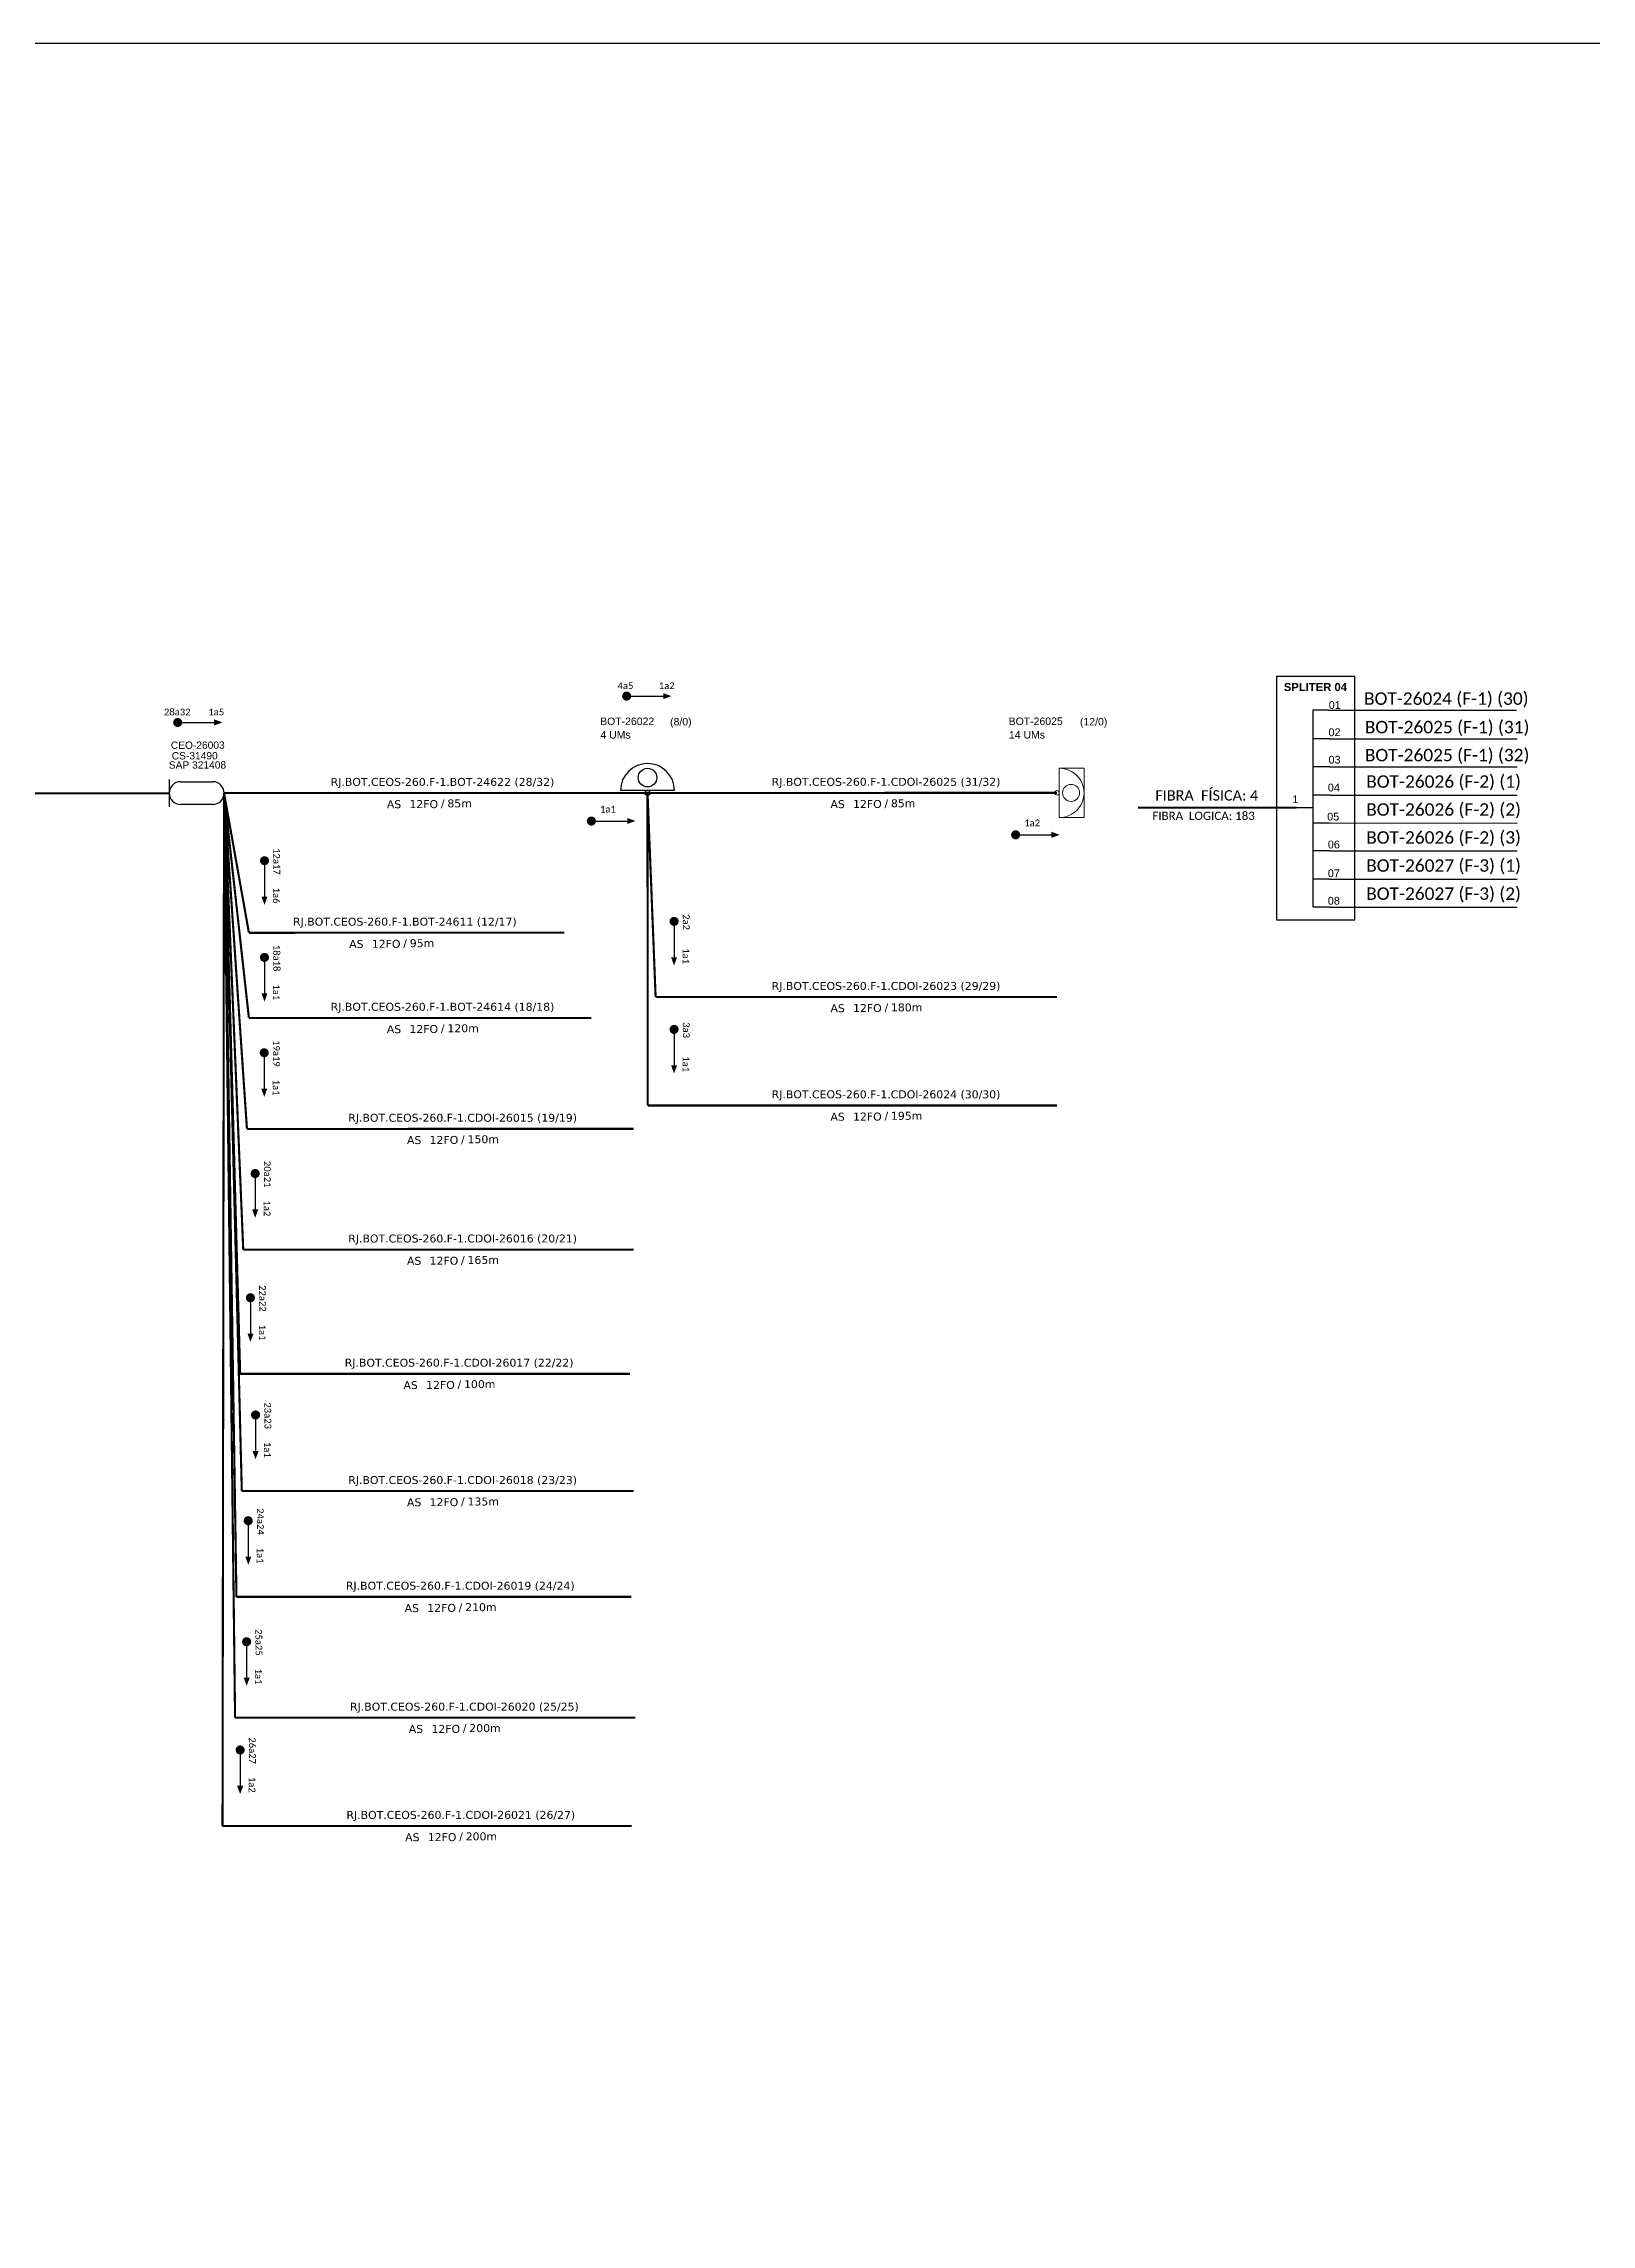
# Model space of a CAD drawing. Extents: x -89 to 749, y 705 to 1299.
# Drawn here: x 180.9 to 385.6, y 1010.5 to 1299 of the extents above; entities that cross this region are included whole.
import ezdxf
from ezdxf.enums import TextEntityAlignment as Align

# ---------------------------------------------------------------- set-up
doc = ezdxf.new("R2010")
doc.units = 0
doc.layers.add("20.0-LEGENDA DOS CDO'S", color=1, linetype='Continuous', lineweight=0)
doc.layers.add('40.1-ETIQUETAS', color=1, linetype='Continuous', lineweight=20)
for name, color, linetype in [('20.4-CEOS', 1, 'Continuous'), ('30.4-Selo', 7, 'Continuous'), ('CAP a instalar', 1, 'Continuous'), ('label_cabos', 7, 'Continuous'), ('SETA', 7, 'Continuous')]:
    doc.layers.add(name, color=color, linetype=linetype)
doc.styles.add('ARIAL', font='arial.ttf')
doc.styles.add('siredit', font='verdana.ttf')
doc.styles.get("Standard").update_dxf_attribs({"font": 'arial.ttf'})
doc.linetypes.add('FENCELINE1', pattern='A,0.25,-0.1,[133,ltypeshp.shx,S=0.1,R=0,X=-0.1,Y=0],-0.1,1', length=1.45)

# ---------------------------------------------------------------- blocks, each defined once
blk = doc.blocks.new('ETIQUETA_RS5F')
at = {"layer": '40.1-ETIQUETAS', "color": 0, "style": 'siredit'}
blk.add_text('/', height=1.5, dxfattribs=at).set_placement((1.58, -1.95), align=Align.MIDDLE_RIGHT)
for tag, p in [('ETIQUETA_R_PRIMARIA', (1.21, 4.1)), ('ETIQUETA_R_SECUNDARIA', (1.21, 2.1)), ('F_ATIVAS/F_MORTAS', (1.14, -4.24))]:
    blk.add_attdef(tag, text='', height=1.5, dxfattribs=at).set_placement(p, align=Align.MIDDLE_CENTER)
for tag, p in [('TIPO_CABO', (-6.58, -2.12)), ('CAP_CABO', (0.4, -2.09))]:
    blk.add_attdef(tag, text='', height=1.5, dxfattribs=at).set_placement(p, align=Align.MIDDLE_RIGHT)
blk.add_attdef('METROS', text='', height=1.5, dxfattribs=at).set_placement((2.14, -1.95), align=Align.MIDDLE_LEFT)
for tag, p in [('FUSÃO_1', (0.85, -8.39)), ('FUSÃO_2', (0.85, -10.6)), ('FUSÃO_3', (0.85, -12.93)), ('FUSÃO_4', (0.85, -15.14)), ('FUSÃO_5', (0.85, -17.16))]:
    blk.add_attdef(tag, text='', height=1.5, dxfattribs=at).set_placement(p, align=Align.CENTER)
blk = doc.blocks.new('CDOE-TEXTO PADRÃO')
at = {"layer": "20.0-LEGENDA DOS CDO'S", "color": 0, "style": 'ARIAL'}
for tag, p in [('CDO_N', (0.49, 7.39)), ('CORDOALHA', (0.5, 4.33)), ('SAP', (0.51, 1.67)), ('SPLITER_1', (0.59, -0.91)), ('SPLITER_2', (0.6, -3.55)), ('(XX-XX_F)S', (0.54, -8.29)), ('(XX-XX_L)S', (0.55, -10.83)), ('UMS', (0.55, -13.15))]:
    blk.add_attdef(tag, p, '', height=1.7, rotation=0.118, dxfattribs=at)
blk.add_attdef('FIBRAS_UTILIZADAS', text='', height=1.7, rotation=0.118, dxfattribs=at).set_placement((19.77, 7.43), align=Align.CENTER)

msp = doc.modelspace()

# ---------------------------------------------------------------- linework, layer by layer
at = {"color": 7, "linetype": 'Continuous'}
for p, q in [((348.78, 1210.83), (348.78, 1184.78)), ((350.89, 1210.83), (348.78, 1210.83)), ((351, 1207.06), (348.89, 1207.06)), ((351, 1203.35), (348.89, 1203.35)), ((346.6, 1197.98), (348.78, 1197.98)), ((351, 1199.62), (348.89, 1199.62)), ((351, 1195.92), (348.89, 1195.92)), ((351, 1192.22), (348.89, 1192.22)), ((351, 1188.51), (348.89, 1188.51)), ((351, 1184.8), (348.89, 1184.8))]:
    msp.add_line(p, q, dxfattribs=at)
at = {"color": 10, "linetype": 'Continuous'}
for p, q in [((350.89, 1210.83), (375.72, 1210.83)), ((351, 1207.06), (375.83, 1207.06)), ((351, 1203.36), (375.83, 1203.35)), ((351, 1199.62), (375.83, 1199.62)), ((351, 1195.93), (375.83, 1195.92)), ((351, 1192.23), (375.83, 1192.22)), ((351, 1188.51), (375.83, 1188.51)), ((351, 1184.8), (375.82, 1184.79))]:
    msp.add_line(p, q, dxfattribs=at)
at = {"color": 1, "linetype": 'Continuous', "lineweight": 60}
msp.add_line((346.6, 1197.98), (325.72, 1197.91), dxfattribs=at)
msp.add_lwpolyline([(-89.32, 705.02), (749.25, 705.02), (749.25, 1299.02), (-89.32, 1299.02), (-89.32, 705.02)])
at = {"color": 7}
msp.add_lwpolyline([(344, 1183.11), (354.37, 1183.11), (354.37, 1215.3), (344, 1215.3)], close=True, dxfattribs=at)
at = {"const_width": 0.6}
for points in [[(257.75, 1212.71, 1), (258.35, 1212.71, 1)], [(198.37, 1209.22, 1), (198.97, 1209.22, 1)], [(253.08, 1196.18, 1), (253.68, 1196.18, 1)], [(309.19, 1194.36, 1), (309.79, 1194.36, 1)], [(210.15, 1191.23, 1), (210.15, 1190.63, 1)], [(264.32, 1183.21, 1), (264.32, 1182.61, 1)], [(210.15, 1178.44, 1), (210.15, 1177.84, 1)], [(264.32, 1168.92, 1), (264.32, 1168.32, 1)], [(210.12, 1165.83, 1), (210.11, 1165.23, 1)], [(208.92, 1149.85, 1), (208.91, 1149.25, 1)], [(208.29, 1133.42, 1), (208.29, 1132.82, 1)], [(208.97, 1117.91, 1), (208.97, 1117.31, 1)], [(208, 1103.92, 1), (208, 1103.32, 1)], [(207.79, 1087.92, 1), (207.79, 1087.32, 1)], [(206.93, 1073.6, 1), (206.93, 1073, 1)]]:
    msp.add_lwpolyline(points, format="xyb", close=True, dxfattribs=at)
at = {"layer": '20.4-CEOS', "color": 7}
for p, q in [((197.57, 1198.06), (197.57, 1201.69)), ((199.07, 1201.38), (203.3, 1201.38)), ((203.3, 1198.37), (199.07, 1198.37))]:
    msp.add_line(p, q, dxfattribs=at)
for centre, start, end in [((199.07, 1199.88), 90, 270), ((203.3, 1199.88), 270, 90)]:
    msp.add_arc(centre, 1.51, start, end, dxfattribs=at)
at = {"layer": '40.1-ETIQUETAS', "color": 1}
msp.add_lwpolyline([(315.27, 1203.17), (318.54, 1203.17), (318.54, 1196.63), (315.27, 1196.63)], close=True, dxfattribs=at)
for centre, major_axis, start_param, end_param in [((315.27, 1199.91), (-2.31, 2.31), 2.356194, 5.497787), ((314.97, 1199.91), (-0.214, 0.214), 2.356194490191767, 8.639379797371353), ((316.82, 1199.91), (0.796, 0.796), 3.926991, 10.210176)]:
    msp.add_ellipse(centre, major_axis=major_axis, ratio=1, start_param=start_param, end_param=end_param, dxfattribs=at)
at = {"layer": 'CAP a instalar', "color": 7, "linetype": 'FENCELINE1', "ltscale": 7, "const_width": 0.28}
for points in [[(121.9, 1199.85), (197.57, 1199.85)], [(204.8, 1199.88), (208.09, 1181.4)], [(208.09, 1170.12), (204.8, 1199.88)], [(204.81, 1199.88), (260.81, 1199.9)], [(208.09, 1181.4), (249.81, 1181.41)], [(208.09, 1170.12), (253.39, 1170.14)]]:
    msp.add_lwpolyline(points, dxfattribs=at)
at = {"layer": 'CAP a instalar', "color": 8, "linetype": 'FENCELINE1', "ltscale": 7, "const_width": 0.28}
for points in [[(204.8, 1199.88), (204.6, 1063.24)], [(206.26, 1077.56), (204.8, 1199.88)], [(207.83, 1155.45), (204.8, 1199.88)], [(207.34, 1139.49), (204.8, 1199.88)], [(206.93, 1123.06), (204.8, 1199.88)], [(207.15, 1107.56), (204.8, 1199.88)], [(206.44, 1093.55), (204.8, 1199.88)], [(260.81, 1199.9), (260.82, 1158.56)], [(261.88, 1172.9), (260.81, 1199.9)], [(261.88, 1172.9), (314.97, 1172.91)], [(260.81, 1158.56), (314.97, 1158.56)], [(207.83, 1155.45), (258.96, 1155.47)], [(207.34, 1139.49), (258.96, 1139.49)], [(206.93, 1123.06), (258.5, 1123.06)], [(207.15, 1107.56), (258.96, 1107.55)], [(206.44, 1093.55), (258.65, 1093.56)], [(206.26, 1077.56), (259.2, 1077.56)], [(204.57, 1063.24), (258.72, 1063.25)]]:
    msp.add_lwpolyline(points, dxfattribs=at)
at = {"layer": 'CAP a instalar', "color": 1, "linetype": 'FENCELINE1', "ltscale": 7, "const_width": 0.28}
msp.add_lwpolyline([(260.81, 1199.9), (314.97, 1199.91)], dxfattribs=at)
at = {"layer": 'label_cabos', "color": 5}
msp.add_line((264.38, 1200.23), (257.24, 1200.23), dxfattribs=at)
for centre, radius in [((260.81, 1201.93), 1.23), ((260.81, 1199.9), 0.33)]:
    msp.add_circle(centre, radius, dxfattribs=at)
msp.add_arc((260.81, 1200.23), 3.57, 0, 180, dxfattribs=at)
at = {"layer": 'SETA'}
for points in [[(258.13, 1212.7), (263.29, 1212.7)], [(198.74, 1209.22), (203.9, 1209.22)], [(253.38, 1196.18), (258.54, 1196.18)], [(309.49, 1194.36), (314.64, 1194.36)], [(210.15, 1190.93), (210.14, 1185.78)], [(264.32, 1182.91), (264.32, 1177.75)], [(210.15, 1178.14), (210.14, 1172.98)], [(264.32, 1168.62), (264.32, 1163.46)], [(210.11, 1165.53), (210.11, 1160.37)], [(208.91, 1149.55), (208.91, 1144.4)], [(208.29, 1133.12), (208.29, 1127.96)], [(208.97, 1117.61), (208.96, 1112.45)], [(208, 1103.62), (208, 1098.46)], [(207.79, 1087.62), (207.79, 1082.47)], [(206.93, 1073.3), (206.92, 1068.15)]]:
    msp.add_lwpolyline(points, dxfattribs=at)
for points in [[(262.88, 1213.11), (263.97, 1212.71), (262.88, 1212.31)], [(203.49, 1209.63), (204.59, 1209.23), (203.49, 1208.83)], [(258.12, 1196.59), (259.22, 1196.19), (258.12, 1195.79)], [(314.23, 1194.76), (315.33, 1194.36), (314.23, 1193.96)], [(210.55, 1186.19), (210.15, 1185.09), (209.75, 1186.19)], [(264.72, 1178.17), (264.32, 1177.07), (263.92, 1178.17)], [(210.55, 1173.39), (210.15, 1172.29), (209.75, 1173.39)], [(264.72, 1163.88), (264.32, 1162.78), (263.92, 1163.88)], [(210.52, 1160.78), (210.12, 1159.68), (209.72, 1160.78)], [(209.32, 1144.81), (208.92, 1143.71), (208.52, 1144.81)], [(208.7, 1128.38), (208.29, 1127.28), (207.9, 1128.38)], [(209.37, 1112.86), (208.97, 1111.76), (208.57, 1112.86)], [(208.41, 1098.88), (208.01, 1097.78), (207.61, 1098.88)], [(208.2, 1082.88), (207.79, 1081.78), (207.4, 1082.88)], [(207.33, 1068.56), (206.93, 1067.46), (206.53, 1068.56)]]:
    msp.add_solid(points, dxfattribs=at)

# ---------------------------------------------------------------- block references
at = {"layer": '40.1-ETIQUETAS', "color": 7}
ref = msp.add_blockref('ETIQUETA_RS5F', (232.86, 1199.89), dxfattribs=dict(at, xscale=0.699839990999862, yscale=0.699839990999862, zscale=0.699839990999862))
ref.add_attrib('ETIQUETA_R_SECUNDARIA', 'RJ.BOT.CEOS-260.F-1.BOT-24622 (28/32)', dxfattribs={"color": 0, "height": 1.0498, "style": 'siredit'}).set_placement((233.69, 1201.36), align=Align.MIDDLE_CENTER)
ref.add_attrib('TIPO_CABO', 'AS', dxfattribs={"color": 0, "height": 1.05, "style": 'siredit'}).set_placement((228.23, 1198.41), align=Align.MIDDLE_RIGHT)
ref.add_attrib('CAP_CABO', '12FO', dxfattribs={"color": 0, "height": 1.05, "style": 'siredit'}).set_placement((233.11, 1198.42), align=Align.MIDDLE_RIGHT)
ref.add_attrib('METROS', '85m', dxfattribs={"color": 0, "height": 1.05, "style": 'siredit'}).set_placement((234.34, 1198.52), align=Align.MIDDLE_LEFT)
at = {"layer": '40.1-ETIQUETAS', "color": 1}
ref = msp.add_blockref('ETIQUETA_RS5F', (291.53, 1199.9), dxfattribs=dict(at, xscale=0.699839990999862, yscale=0.699839990999862, zscale=0.699839990999862))
ref.add_attrib('ETIQUETA_R_SECUNDARIA', 'RJ.BOT.CEOS-260.F-1.CDOI-26025 (31/32)', dxfattribs={"layer": '30.4-Selo', "color": 0, "height": 1.0498, "style": 'siredit'}).set_placement((292.35, 1201.37), align=Align.MIDDLE_CENTER)
ref.add_attrib('TIPO_CABO', 'AS', dxfattribs={"color": 0, "height": 1.05, "style": 'siredit'}).set_placement((286.9, 1198.42), align=Align.MIDDLE_RIGHT)
ref.add_attrib('CAP_CABO', '12FO', dxfattribs={"color": 0, "height": 1.05, "style": 'siredit'}).set_placement((291.78, 1198.44), align=Align.MIDDLE_RIGHT)
ref.add_attrib('METROS', '85m', dxfattribs={"color": 0, "height": 1.05, "style": 'siredit'}).set_placement((293, 1198.53), align=Align.MIDDLE_LEFT)
at = {"layer": '40.1-ETIQUETAS', "color": 7}
ref = msp.add_blockref('ETIQUETA_RS5F', (227.88, 1181.4), dxfattribs=dict(at, xscale=0.699839990999862, yscale=0.699839990999862, zscale=0.699839990999862))
ref.add_attrib('ETIQUETA_R_SECUNDARIA', 'RJ.BOT.CEOS-260.F-1.BOT-24611 (12/17)', dxfattribs={"color": 0, "height": 1.0498, "style": 'siredit'}).set_placement((228.71, 1182.87), align=Align.MIDDLE_CENTER)
ref.add_attrib('TIPO_CABO', 'AS', dxfattribs={"color": 0, "height": 1.05, "style": 'siredit'}).set_placement((223.25, 1179.92), align=Align.MIDDLE_RIGHT)
ref.add_attrib('CAP_CABO', '12FO', dxfattribs={"color": 0, "height": 1.05, "style": 'siredit'}).set_placement((228.14, 1179.94), align=Align.MIDDLE_RIGHT)
ref.add_attrib('METROS', '95m', dxfattribs={"color": 0, "height": 1.05, "style": 'siredit'}).set_placement((229.36, 1180.03), align=Align.MIDDLE_LEFT)
at = {"layer": '40.1-ETIQUETAS', "color": 8}
ref = msp.add_blockref('ETIQUETA_RS5F', (291.53, 1172.9), dxfattribs=dict(at, xscale=0.699839990999862, yscale=0.699839990999862, zscale=0.699839990999862))
ref.add_attrib('ETIQUETA_R_SECUNDARIA', 'RJ.BOT.CEOS-260.F-1.CDOI-26023 (29/29)', dxfattribs={"layer": '30.4-Selo', "color": 0, "height": 1.0498, "style": 'siredit'}).set_placement((292.35, 1174.37), align=Align.MIDDLE_CENTER)
ref.add_attrib('TIPO_CABO', 'AS', dxfattribs={"color": 0, "height": 1.05, "style": 'siredit'}).set_placement((286.9, 1171.42), align=Align.MIDDLE_RIGHT)
ref.add_attrib('CAP_CABO', '12FO', dxfattribs={"color": 0, "height": 1.05, "style": 'siredit'}).set_placement((291.78, 1171.44), align=Align.MIDDLE_RIGHT)
ref.add_attrib('METROS', '180m', dxfattribs={"color": 0, "height": 1.05, "style": 'siredit'}).set_placement((293, 1171.53), align=Align.MIDDLE_LEFT)
at = {"layer": '40.1-ETIQUETAS', "color": 7}
ref = msp.add_blockref('ETIQUETA_RS5F', (232.86, 1170.13), dxfattribs=dict(at, xscale=0.699839990999862, yscale=0.699839990999862, zscale=0.699839990999862))
ref.add_attrib('ETIQUETA_R_SECUNDARIA', 'RJ.BOT.CEOS-260.F-1.BOT-24614 (18/18)', dxfattribs={"color": 0, "height": 1.0498, "style": 'siredit'}).set_placement((233.69, 1171.61), align=Align.MIDDLE_CENTER)
ref.add_attrib('TIPO_CABO', 'AS', dxfattribs={"color": 0, "height": 1.05, "style": 'siredit'}).set_placement((228.23, 1168.65), align=Align.MIDDLE_RIGHT)
ref.add_attrib('CAP_CABO', '12FO', dxfattribs={"color": 0, "height": 1.05, "style": 'siredit'}).set_placement((233.11, 1168.67), align=Align.MIDDLE_RIGHT)
ref.add_attrib('METROS', '120m', dxfattribs={"color": 0, "height": 1.05, "style": 'siredit'}).set_placement((234.34, 1168.77), align=Align.MIDDLE_LEFT)
at = {"layer": '40.1-ETIQUETAS', "color": 8}
ref = msp.add_blockref('ETIQUETA_RS5F', (291.53, 1158.56), dxfattribs=dict(at, xscale=0.699839990999862, yscale=0.699839990999862, zscale=0.699839990999862))
ref.add_attrib('ETIQUETA_R_SECUNDARIA', 'RJ.BOT.CEOS-260.F-1.CDOI-26024 (30/30)', dxfattribs={"layer": '30.4-Selo', "color": 0, "height": 1.0498, "style": 'siredit'}).set_placement((292.35, 1160.03), align=Align.MIDDLE_CENTER)
ref.add_attrib('TIPO_CABO', 'AS', dxfattribs={"color": 0, "height": 1.05, "style": 'siredit'}).set_placement((286.9, 1157.07), align=Align.MIDDLE_RIGHT)
ref.add_attrib('CAP_CABO', '12FO', dxfattribs={"color": 0, "height": 1.05, "style": 'siredit'}).set_placement((291.78, 1157.09), align=Align.MIDDLE_RIGHT)
ref.add_attrib('METROS', '195m', dxfattribs={"color": 0, "height": 1.05, "style": 'siredit'}).set_placement((293, 1157.19), align=Align.MIDDLE_LEFT)
ref = msp.add_blockref('ETIQUETA_RS5F', (235.52, 1155.46), dxfattribs=dict(at, xscale=0.699839990999862, yscale=0.699839990999862, zscale=0.699839990999862))
ref.add_attrib('ETIQUETA_R_SECUNDARIA', 'RJ.BOT.CEOS-260.F-1.CDOI-26015 (19/19)', dxfattribs={"layer": '30.4-Selo', "color": 0, "height": 1.0498, "style": 'siredit'}).set_placement((236.35, 1156.93), align=Align.MIDDLE_CENTER)
ref.add_attrib('TIPO_CABO', 'AS', dxfattribs={"color": 0, "height": 1.05, "style": 'siredit'}).set_placement((230.89, 1153.98), align=Align.MIDDLE_RIGHT)
ref.add_attrib('CAP_CABO', '12FO', dxfattribs={"color": 0, "height": 1.05, "style": 'siredit'}).set_placement((235.78, 1154), align=Align.MIDDLE_RIGHT)
ref.add_attrib('METROS', '150m', dxfattribs={"color": 0, "height": 1.05, "style": 'siredit'}).set_placement((237, 1154.09), align=Align.MIDDLE_LEFT)
ref = msp.add_blockref('ETIQUETA_RS5F', (235.52, 1139.49), dxfattribs=dict(at, xscale=0.699839990999862, yscale=0.699839990999862, zscale=0.699839990999862))
ref.add_attrib('ETIQUETA_R_SECUNDARIA', 'RJ.BOT.CEOS-260.F-1.CDOI-26016 (20/21)', dxfattribs={"layer": '30.4-Selo', "color": 0, "height": 1.0498, "style": 'siredit'}).set_placement((236.35, 1140.96), align=Align.MIDDLE_CENTER)
ref.add_attrib('TIPO_CABO', 'AS', dxfattribs={"color": 0, "height": 1.05, "style": 'siredit'}).set_placement((230.89, 1138.01), align=Align.MIDDLE_RIGHT)
ref.add_attrib('CAP_CABO', '12FO', dxfattribs={"color": 0, "height": 1.05, "style": 'siredit'}).set_placement((235.78, 1138.02), align=Align.MIDDLE_RIGHT)
ref.add_attrib('METROS', '165m', dxfattribs={"color": 0, "height": 1.05, "style": 'siredit'}).set_placement((237, 1138.12), align=Align.MIDDLE_LEFT)
ref = msp.add_blockref('ETIQUETA_RS5F', (235.06, 1123.05), dxfattribs=dict(at, xscale=0.699839990999862, yscale=0.699839990999862, zscale=0.699839990999862))
ref.add_attrib('ETIQUETA_R_SECUNDARIA', 'RJ.BOT.CEOS-260.F-1.CDOI-26017 (22/22)', dxfattribs={"layer": '30.4-Selo', "color": 0, "height": 1.0498, "style": 'siredit'}).set_placement((235.89, 1124.53), align=Align.MIDDLE_CENTER)
ref.add_attrib('TIPO_CABO', 'AS', dxfattribs={"color": 0, "height": 1.05, "style": 'siredit'}).set_placement((230.43, 1121.57), align=Align.MIDDLE_RIGHT)
ref.add_attrib('CAP_CABO', '12FO', dxfattribs={"color": 0, "height": 1.05, "style": 'siredit'}).set_placement((235.32, 1121.59), align=Align.MIDDLE_RIGHT)
ref.add_attrib('METROS', '100m', dxfattribs={"color": 0, "height": 1.05, "style": 'siredit'}).set_placement((236.54, 1121.69), align=Align.MIDDLE_LEFT)
ref = msp.add_blockref('ETIQUETA_RS5F', (235.52, 1107.54), dxfattribs=dict(at, xscale=0.699839990999862, yscale=0.699839990999862, zscale=0.699839990999862))
ref.add_attrib('ETIQUETA_R_SECUNDARIA', 'RJ.BOT.CEOS-260.F-1.CDOI-26018 (23/23)', dxfattribs={"layer": '30.4-Selo', "color": 0, "height": 1.0498, "style": 'siredit'}).set_placement((236.35, 1109.01), align=Align.MIDDLE_CENTER)
ref.add_attrib('TIPO_CABO', 'AS', dxfattribs={"color": 0, "height": 1.05, "style": 'siredit'}).set_placement((230.89, 1106.06), align=Align.MIDDLE_RIGHT)
ref.add_attrib('CAP_CABO', '12FO', dxfattribs={"color": 0, "height": 1.05, "style": 'siredit'}).set_placement((235.78, 1106.08), align=Align.MIDDLE_RIGHT)
ref.add_attrib('METROS', '135m', dxfattribs={"color": 0, "height": 1.05, "style": 'siredit'}).set_placement((237, 1106.17), align=Align.MIDDLE_LEFT)
ref = msp.add_blockref('ETIQUETA_RS5F', (235.21, 1093.55), dxfattribs=dict(at, xscale=0.699839990999862, yscale=0.699839990999862, zscale=0.699839990999862))
ref.add_attrib('ETIQUETA_R_SECUNDARIA', 'RJ.BOT.CEOS-260.F-1.CDOI-26019 (24/24)', dxfattribs={"layer": '30.4-Selo', "color": 0, "height": 1.0498, "style": 'siredit'}).set_placement((236.04, 1095.03), align=Align.MIDDLE_CENTER)
ref.add_attrib('TIPO_CABO', 'AS', dxfattribs={"color": 0, "height": 1.05, "style": 'siredit'}).set_placement((230.58, 1092.07), align=Align.MIDDLE_RIGHT)
ref.add_attrib('CAP_CABO', '12FO', dxfattribs={"color": 0, "height": 1.05, "style": 'siredit'}).set_placement((235.47, 1092.09), align=Align.MIDDLE_RIGHT)
ref.add_attrib('METROS', '210m', dxfattribs={"color": 0, "height": 1.05, "style": 'siredit'}).set_placement((236.69, 1092.19), align=Align.MIDDLE_LEFT)
ref = msp.add_blockref('ETIQUETA_RS5F', (235.76, 1077.56), dxfattribs=dict(at, xscale=0.699839990999862, yscale=0.699839990999862, zscale=0.699839990999862))
ref.add_attrib('ETIQUETA_R_SECUNDARIA', 'RJ.BOT.CEOS-260.F-1.CDOI-26020 (25/25)', dxfattribs={"layer": '30.4-Selo', "color": 0, "height": 1.0498, "style": 'siredit'}).set_placement((236.59, 1079.03), align=Align.MIDDLE_CENTER)
ref.add_attrib('TIPO_CABO', 'AS', dxfattribs={"color": 0, "height": 1.05, "style": 'siredit'}).set_placement((231.13, 1076.08), align=Align.MIDDLE_RIGHT)
ref.add_attrib('CAP_CABO', '12FO', dxfattribs={"color": 0, "height": 1.05, "style": 'siredit'}).set_placement((236.02, 1076.09), align=Align.MIDDLE_RIGHT)
ref.add_attrib('METROS', '200m', dxfattribs={"color": 0, "height": 1.05, "style": 'siredit'}).set_placement((237.24, 1076.19), align=Align.MIDDLE_LEFT)
ref = msp.add_blockref('ETIQUETA_RS5F', (235.28, 1063.24), dxfattribs=dict(at, xscale=0.699839990999862, yscale=0.699839990999862, zscale=0.699839990999862))
ref.add_attrib('ETIQUETA_R_SECUNDARIA', 'RJ.BOT.CEOS-260.F-1.CDOI-26021 (26/27)', dxfattribs={"layer": '30.4-Selo', "color": 0, "height": 1.0498, "style": 'siredit'}).set_placement((236.11, 1064.71), align=Align.MIDDLE_CENTER)
ref.add_attrib('TIPO_CABO', 'AS', dxfattribs={"color": 0, "height": 1.05, "style": 'siredit'}).set_placement((230.65, 1061.76), align=Align.MIDDLE_RIGHT)
ref.add_attrib('CAP_CABO', '12FO', dxfattribs={"color": 0, "height": 1.05, "style": 'siredit'}).set_placement((235.54, 1061.77), align=Align.MIDDLE_RIGHT)
ref.add_attrib('METROS', '200m', dxfattribs={"color": 0, "height": 1.05, "style": 'siredit'}).set_placement((236.76, 1061.87), align=Align.MIDDLE_LEFT)
at = {"layer": 'label_cabos', "color": 5}
ref = msp.add_blockref('CDOE-TEXTO PADRÃO', (258.8, 1202.23), dxfattribs=dict(at, xscale=0.5832000017166137, yscale=0.5832000017166137, zscale=0.5832000017166137))
ref.add_attrib('CDO_N', 'BOT-26022', (254.54, 1208.87), dxfattribs={"layer": "20.0-LEGENDA DOS CDO'S", "color": 0, "height": 0.991, "rotation": 0.118, "style": 'ARIAL'})
ref.add_attrib('CORDOALHA', '4 UMs', (254.58, 1207.09), dxfattribs={"layer": "20.0-LEGENDA DOS CDO'S", "color": 0, "height": 0.991, "rotation": 0.118, "style": 'ARIAL'})
ref.add_attrib('FIBRAS_UTILIZADAS', '       (8/0)', dxfattribs={"layer": "20.0-LEGENDA DOS CDO'S", "color": 0, "height": 0.9914, "rotation": 0.118, "style": 'ARIAL'}).set_placement((263.87, 1208.83), align=Align.CENTER)

# ---------------------------------------------------------------- texts
at = {"attachment_point": 5}
for s, insert, char_height, width in [('\\pxt9;\\C7;\\fCalibri|b0|i0|c0|p34;4a5', (257.89, 1214.08), 0.9, 15.2153), ('\\pxt9;\\C7;\\fCalibri|b0|i0|c0|p34;1a2', (263.35, 1214.08), 0.9, 15.2153), ('\\C10;\\fArial|b1|i0|c0|p34;SPLITER 04', (349.14, 1213.9), 1.0652, 10.368), ('\\C7;\\fArial|b0|i0|;\\H1.0273588255048;01 ', (351.7, 1211.52), 1.0652, 2.1361), ('\\C7;\\fCalibri|b0|i0|c0|p34;BOT-26024 (F-1) (30)', (366.45, 1212.2), 1.6459, 48.3811), ('\\pxt9;\\C7;\\fCalibri|b0|i0|c0|p34;28a32', (198.61, 1210.6), 0.9, 15.2153), ('\\pxt9;\\C7;\\fCalibri|b0|i0|c0|p34;1a5', (203.77, 1210.6), 0.9, 15.2153), ('\\C1;\\fCalibri|b0|i0|c0|p34;BOT-26025 (F-1) (31)', (366.56, 1208.43), 1.6459, 48.3811), ('\\C7;\\fArial|b0|i0|;\\H1.0273588255048;02 ', (351.67, 1207.92), 1.0652, 2.2549), ('\\C1;\\fCalibri|b0|i0|c0|p34;BOT-26025 (F-1) (32)', (366.56, 1204.73), 1.6459, 48.3811), ('\\C7;\\fArial|b0|i0|;\\H1.0273588255048;03 ', (351.67, 1204.29), 1.0652, 2.0736), ('\\C7;\\fCalibri|b0|i0|c0|p34;FIBRA  FÍSICA: 4', (334.77, 1199.57), 1.3716, 20.736), ('\\C7;\\fArial|b0|i0|;\\H1.0273588255048;04 ', (351.58, 1200.6), 1.0652, 2.2549), ('\\C7;\\fCalibri|b0|i0|c0|p34;BOT-26026 (F-2) (1)', (366.09, 1201.23), 1.6459, 48.3811), ('\\C7;\\fCalibri|b0|i0|c0|p34;1a1', (255.57, 1197.75), 0.9, 15.2153), ('\\C7;\\fCalibri|b0|i0|c0|p34;FIBRA  LOGICA: 183', (334.35, 1196.87), 1.0973, 20.736), ('\\C7;\\fArial|b0|i0|;\\H1.0273588255048;1', (346.5, 1199.07), 1.0652, 1.055), ('\\C7;\\fArial|b0|i0|;\\H1.0273588255048;05 ', (351.5, 1196.76), 1.0652, 2.7733), ('\\C7;\\fCalibri|b0|i0|c0|p34;BOT-26026 (F-2) (2)', (366.09, 1197.53), 1.6459, 48.3811), ('\\C7;\\fCalibri|b0|i0|c0|p34;1a2', (311.68, 1195.93), 0.9, 15.2153), ('\\C7;\\fCalibri|b0|i0|c0|p34;BOT-26026 (F-2) (3)', (366.09, 1193.83), 1.6459, 48.3811), ('\\C7;\\fArial|b0|i0|;\\H1.0273588255048;06 ', (351.58, 1193.07), 1.0652, 2.2549), ('\\C7;\\fArial|b0|i0|;\\H1.0273588255048;07 ', (351.58, 1189.26), 1.0652, 2.2549), ('\\C7;\\fCalibri|b0|i0|c0|p34;BOT-26027 (F-3) (1)', (366.09, 1190.12), 1.6459, 48.3811), ('\\C7;\\fArial|b0|i0|;\\H1.0273588255048;08 ', (351.58, 1185.63), 1.0652, 2.2549), ('\\C7;\\fCalibri|b0|i0|c0|p34;BOT-26027 (F-3) (2)', (366.09, 1186.4), 1.6459, 48.3811)]:
    msp.add_mtext(s, dxfattribs=dict(at, insert=insert, char_height=char_height, width=width))
at = {"char_height": 0.9, "width": 15.2153, "attachment_point": 5}
for s, insert, rotation in [('\\C7;\\fCalibri|b0|i0|c0|p34;12a17', (211.76, 1190.84), 270.6666), ('\\C7;\\fCalibri|b0|i0|c0|p34;1a6', (211.72, 1186.32), 269.9383), ('\\C7;\\fCalibri|b0|i0|c0|p34;2a2 ', (265.93, 1182.82), 270.6666), ('\\C7;\\fCalibri|b0|i0|c0|p34;18a18', (211.76, 1178.05), 270.6666), ('\\C7;\\fCalibri|b0|i0|c0|p34;1a1', (265.89, 1178.3), 269.9383), ('\\C7;\\fCalibri|b0|i0|c0|p34;1a1', (211.72, 1173.53), 269.9383), ('\\C7;\\fCalibri|b0|i0|c0|p34;3a3 ', (265.93, 1168.53), 270.6666), ('\\C7;\\fCalibri|b0|i0|c0|p34;19a19', (211.73, 1165.44), 270.6666), ('\\C7;\\fCalibri|b0|i0|c0|p34;1a1', (265.89, 1164.01), 269.9383), ('\\C7;\\fCalibri|b0|i0|c0|p34;1a1', (211.69, 1160.92), 269.9383), ('\\C7;\\fCalibri|b0|i0|c0|p34;20a21 ', (210.53, 1149.46), 270.6666), ('\\C7;\\fCalibri|b0|i0|c0|p34;1a2', (210.49, 1144.94), 269.9383), ('\\C7;\\fCalibri|b0|i0|c0|p34;22a22 ', (209.9, 1133.03), 270.6666), ('\\C7;\\fCalibri|b0|i0|c0|p34;1a1', (209.86, 1128.51), 269.9383), ('\\C7;\\fCalibri|b0|i0|c0|p34;23a23', (210.58, 1117.52), 270.6666), ('\\C7;\\fCalibri|b0|i0|c0|p34;1a1', (210.54, 1113), 269.9383), ('\\C7;\\fCalibri|b0|i0|c0|p34;24a24', (209.61, 1103.53), 270.6666), ('\\C7;\\fCalibri|b0|i0|c0|p34;1a1', (209.58, 1099.01), 269.9383), ('\\C7;\\fCalibri|b0|i0|c0|p34;25a25', (209.4, 1087.53), 270.6666), ('\\C7;\\fCalibri|b0|i0|c0|p34;1a1', (209.36, 1083.01), 269.9383), ('\\C7;\\fCalibri|b0|i0|c0|p34;26a27', (208.54, 1073.21), 270.6666), ('\\C7;\\fCalibri|b0|i0|c0|p34;1a2', (208.5, 1068.69), 269.9383)]:
    msp.add_mtext(s, dxfattribs=dict(at, insert=insert, rotation=rotation))
at = {"layer": "20.0-LEGENDA DOS CDO'S", "color": 1, "style": 'ARIAL'}
for s, p in [('BOT-26025', (308.57, 1208.88)), ('14 UMs', (308.6, 1207.09))]:
    msp.add_text(s, height=0.991, rotation=0.118, dxfattribs=at).set_placement(p)
msp.add_text('          (12/0)', height=0.9914, rotation=0.118, dxfattribs=at).set_placement((317.89, 1208.83), align=Align.CENTER)
at = {"layer": "20.0-LEGENDA DOS CDO'S", "color": 7, "style": 'ARIAL'}
for s, p in [('CEO-26003', (197.76, 1205.73)), ('SAP 321408', (197.5, 1203.11)), ('CS-31490', (197.89, 1204.33))]:
    msp.add_text(s, height=0.966, rotation=0.118, dxfattribs=at).set_placement(p)

doc.saveas('drawing.dxf')
